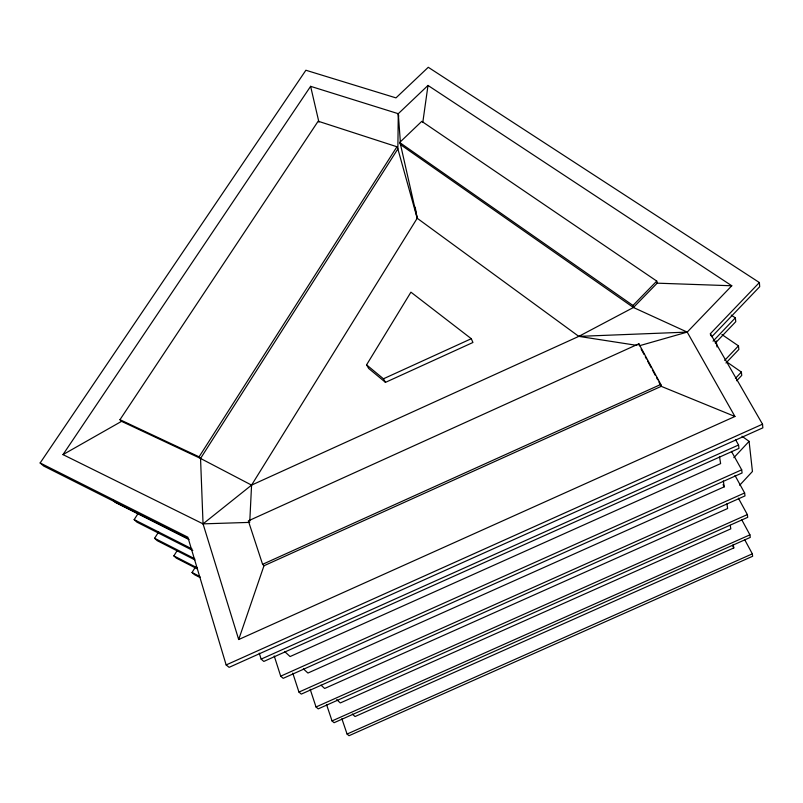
<?xml version="1.0" encoding="UTF-8"?>
<svg xmlns="http://www.w3.org/2000/svg" width="803" height="803" viewBox="0 0 803 803"><rect width="100%" height="100%" fill="white"/><g stroke="black" fill="none" stroke-linecap="round" stroke-linejoin="round"><path stroke-width="1.2" d="M398.72 116.164L398.278 113.705L310.61 86.333L62.995 454.618L203.049 523.867L251.57 485.112L578.802 336.377L633.426 307.499L657.165 283.168L656.754 281.09L421.776 121.343L399.643 142.502L400.556 144.66L633.426 307.499L687.207 332.101L734.936 416.476L238.692 639.539L263.976 565.754L262.591 564.318L248.338 520.866L638.887 343.794L639.349 345.762L687.207 332.101L731.784 285.768L427.999 85.439L398.278 113.705L397.866 148.916L417.199 218.255L578.802 336.377L636.879 345.38M249.793 521.137L251.57 485.112L417.199 218.255L416.536 214.562M422.81 122.307L427.999 85.439M366.569 364.843L410.925 292.172L471.291 338.715L472.937 342.479L385.48 382.358L368.677 368.447L366.569 364.843L383.432 378.795L385.48 382.358M199.937 577.487L194.386 574.617L192.047 572.489L195.36 567.179M197.518 568.996L176.319 558.125L173.86 555.877L177.192 550.577M238.692 639.539L203.049 523.867L200.549 458.443L199.094 456.827L396.943 146.758L318.149 121.213L119.968 419.698L121.564 421.344L200.549 458.443L251.57 485.112M200.549 458.443L397.866 148.916L396.943 146.758M194.978 559.932L157.207 540.67L154.598 538.281L158.623 531.947M192.81 550.467L136.932 522.151L134.161 519.621L138.236 513.298M188.615 538.933L43.613 465.991L40.15 462.96L305.883 70.242L395.979 97.886L428.27 67.281L759.377 282.546L759.708 286.691L711.799 336.738M739.693 485.213L752.441 471.481L749.089 441.369L741.992 436.24M733.842 457.69L749.089 441.369M735.418 378.374L741.38 372.07L726.996 362.083M736.662 380.783L741.751 375.402L741.38 372.07M724.667 360.386L738.469 345.872L721.937 334.56M725.982 362.986L738.86 349.435L738.469 345.872M713.054 341.175L735.347 317.858L731.192 315.057M715.292 343.112L735.779 321.672L735.347 317.858M710.665 335.664L710.384 333.697L759.377 282.546M633.426 307.499L632.965 305.471L656.754 281.09M62.995 454.618L121.564 421.344M383.432 378.795L471.291 338.715M262.591 564.318L660.819 384.436L638.887 343.794M263.976 565.754L661.24 386.343L734.936 416.476M40.15 462.96L187.862 537.187L226.155 664.944L762.519 424.195L710.384 333.697M259.259 653.14L261.136 659.122L738.549 445.003L735.518 439.582M274.214 655.951L280.699 676.176L741.691 469.815L731.433 451.346M723.322 480.927L724.236 486.819L307.93 673.044L303.393 668.859M292.774 673.135L298.957 692.086L744.622 492.962L735.006 475.496M310.169 689.255L316.031 706.981L747.362 514.582L738.358 498.121M326.5 704.432L332.041 720.933L749.922 534.838L741.651 519.591M733.229 544.414L733.781 547.947L355.036 716.547L352.306 714.028M341.877 718.735L347.077 734.052L752.331 553.849L744.642 539.586M578.802 336.377L687.207 332.101M203.049 523.867L249.723 522.382M657.165 283.168L731.784 285.768M119.968 419.698L199.094 456.827M189.016 539.526L115.391 502.477L112.45 499.787M134.161 519.621L191.957 548.881M154.598 538.281L194.717 558.727M173.86 555.877L197.136 567.811M192.047 572.489L199.847 576.514M399.643 142.502L632.965 305.471M226.155 664.944L229.116 667.343L762.85 427.848L762.519 424.195M261.136 659.122L263.806 661.441L738.971 448.385L738.549 445.003M280.699 676.176L283.188 678.334L742.092 472.967L741.691 469.815M298.957 692.086L301.276 694.113L744.993 495.903L744.622 492.962M316.031 706.981L318.209 708.878L747.703 517.333L747.362 514.582M332.041 720.933L334.078 722.72L750.253 537.418L749.922 534.838M347.077 734.052L349.004 735.719L752.642 556.268L752.331 553.849M284.573 651.474L290.074 656.553L720.622 463.612L719.498 456.445M321.029 685.14L324.643 688.482L727.628 508.52L726.896 503.832M336.698 699.614L340.311 702.946L730.8 528.856L730.248 525.343M723.061 484.651L724.236 486.819M641.125 349.054L644.086 354.535M645.271 356.733L646.445 358.921M647.63 361.119L651.183 367.694M652.367 369.892L655.318 375.372M656.503 377.571L657.687 379.759M658.872 381.957L661.24 386.343L660.819 384.436M732.607 545.749L733.781 547.947M310.61 86.333L318.932 122.166M417.199 218.255L400.556 144.66L398.278 113.705M415.191 207.184L416.084 212.102M716.206 340.934L717.039 346.946"/></g></svg>
